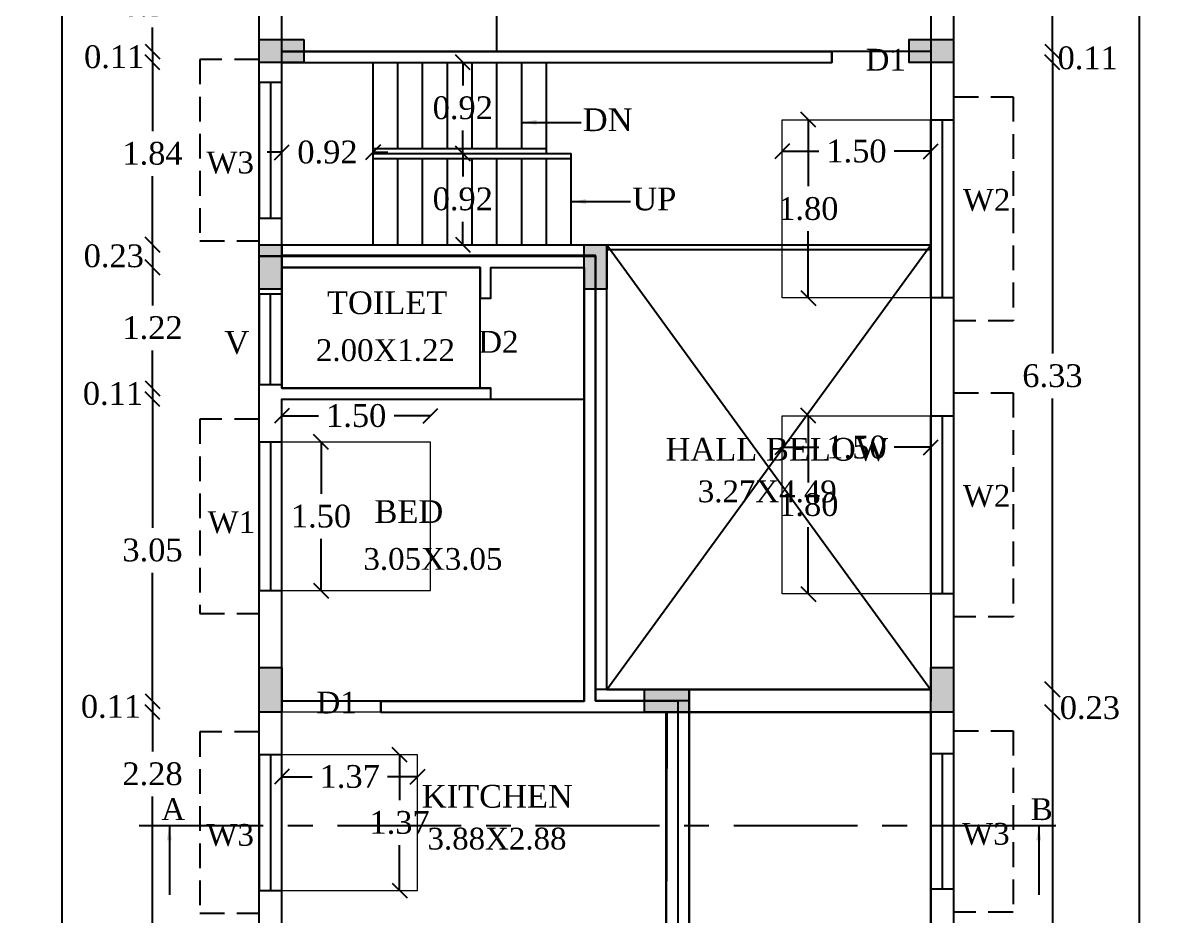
# Model space of a CAD drawing. Header units: metres. Extents: x 7608 to 7792, y -2400 to -2275.
# Drawn here: x 7691.84 to 7703.49, y -2312.57 to -2303.55 of the extents above; entities that cross this region are included whole.
import ezdxf

# ---------------------------------------------------------------- set-up
doc = ezdxf.new("R2010")
doc.units = ezdxf.units.M
doc.header["$MEASUREMENT"] = 0
doc.linetypes.add('CENTER', pattern=[2, 1.25, -0.25, 0.25, -0.25])
doc.linetypes.add('HIDDEN', pattern=[0.375, 0.25, -0.125])
for name, color, linetype in [('BLK_1_FLR_3_REGULAR_ROOM_9', 117, 'Continuous'), ('BLK_1_FLR_3_UNITFA_1', 7, 'Continuous'), ('BLK_1_FLR_4_BLT_UP_AREA', 7, 'Continuous'), ('BLK_1_FLR_4_CARPET_AREA', 10, 'Continuous'), ('BLK_1_FLR_4_REGULAR_ROOM_3', 117, 'Continuous'), ('BLK_1_FLR_4_ROOF_AREA', 7, 'Continuous'), ('BLK_1_FLR_4_UNITFA_2', 2, 'Continuous'), ('BLK_1_FLR_4_WC_BATH', 223, 'Continuous')]:
    doc.layers.add(name, color=color, linetype=linetype)
for name, color, linetype, lineweight in [('BLK_1_FLR_3_ROOM_1_LIGHT_VENTILATION_2', 232, 'Continuous', 0), ('BLK_1_FLR_4_KITCHEN', 163, 'Continuous', 0), ('BLK_1_FLR_4_ROOM_1_LIGHT_VENTILATION_1', 232, 'Continuous', 0), ('BLK_1_FLR_4_ROOM_1_LIGHT_VENTILATION_3', 232, 'Continuous', 0)]:
    doc.layers.add(name, color=color, linetype=linetype, lineweight=lineweight)
doc.styles.add('Isa-', font='times.ttf')
doc.styles.add('STYLE2', font='times.ttf')
doc.dimstyles.new('ISO-25', dxfattribs={"dimscale": 0, "dimtxt": 0.23, "dimasz": 0.15, "dimexe": 1.25, "dimexo": 0.625, "dimgap": 0.11, "dimtad": 0, "dimtih": 1, "dimtoh": 1, "dimzin": 1, "dimdsep": 46, "dimtxsty": 'STYLE2', "dimblk": 'OBLIQUE', "dimcen": 0, "dimse1": 1, "dimse2": 1, "dimclrd": 1, "dimclrt": 3, "dimadec": 0, "dimazin": 2, "dimtfac": 1, "dimtix": 1, "dimtofl": 0, "dimtmove": 0, "dimatfit": 3, "dimfxl": 0, "dimtolj": 1, "dimarcsym": 0})

# ---------------------------------------------------------------- blocks, each defined once
blk = doc.blocks.new('_Oblique')
at = {"color": 0, "linetype": 'ByBlock', "lineweight": -2}
blk.add_line((-0.5, -0.5), (0.5, 0.5), dxfattribs=at)
blk = doc.blocks.new('*D252')
at = {"color": 1, "lineweight": -2}
for p, q in [((7694.45, -2304.858), (7694.3, -2304.858)), ((7695.37, -2304.858), (7695.52, -2304.858))]:
    blk.add_line(p, q, dxfattribs=at)
at = {"layer": 'Defpoints', "color": 0}
for p in [(7694.45, -2304.878), (7695.37, -2304.858), (7695.37, -2304.878)]:
    blk.add_point(p, dxfattribs=at)
at = {"color": 1, "lineweight": -2, "xscale": 0.15, "yscale": 0.15, "zscale": 0.15}
blk.add_blockref('_Oblique', (7694.45, -2304.858), dxfattribs=at)
at = {"color": 1, "lineweight": -2, "xscale": 0.15, "yscale": 0.15, "zscale": 0.15, "rotation": 180}
blk.add_blockref('_Oblique', (7695.37, -2304.858), dxfattribs=at)
at = {"color": 3, "insert": (7694.91, -2304.858), "char_height": 0.23, "attachment_point": 5, "style": 'STYLE2'}
blk.add_mtext('\\A1;0.92', dxfattribs=at)
blk = doc.blocks.new('*D253')
at = {"color": 1, "lineweight": -2}
for p, q in [((7696.276, -2304.871), (7696.276, -2305.104)), ((7696.276, -2305.791), (7696.276, -2305.559))]:
    blk.add_line(p, q, dxfattribs=at)
at = {"layer": 'Defpoints', "color": 0}
for p in [(7696.276, -2304.871), (7696.276, -2304.871), (7696.276, -2305.791)]:
    blk.add_point(p, dxfattribs=at)
at = {"color": 1, "lineweight": -2, "xscale": 0.15, "yscale": 0.15, "zscale": 0.15}
for p, rotation in [((7696.276, -2304.871), 90), ((7696.276, -2305.791), 270)]:
    blk.add_blockref('_Oblique', p, dxfattribs=dict(at, rotation=rotation))
at = {"color": 3, "insert": (7696.276, -2305.331), "char_height": 0.23, "attachment_point": 5, "style": 'STYLE2'}
blk.add_mtext('\\A1;0.92', dxfattribs=at)
blk = doc.blocks.new('*D254')
at = {"color": 1, "lineweight": -2}
for p, q in [((7696.276, -2303.951), (7696.276, -2304.184)), ((7696.276, -2304.871), (7696.276, -2304.639))]:
    blk.add_line(p, q, dxfattribs=at)
at = {"layer": 'Defpoints', "color": 0}
for p in [(7696.276, -2303.951), (7696.276, -2303.951), (7696.276, -2304.871)]:
    blk.add_point(p, dxfattribs=at)
at = {"color": 1, "lineweight": -2, "xscale": 0.15, "yscale": 0.15, "zscale": 0.15}
for p, rotation in [((7696.276, -2303.951), 90), ((7696.276, -2304.871), 270)]:
    blk.add_blockref('_Oblique', p, dxfattribs=dict(at, rotation=rotation))
at = {"color": 3, "insert": (7696.276, -2304.411), "char_height": 0.23, "attachment_point": 5, "style": 'STYLE2'}
blk.add_mtext('\\A1;0.92', dxfattribs=at)
blk = doc.blocks.new('*D206')
at = {"color": 1, "lineweight": -2}
for p, q in [((7693.144, -2303.841), (7693.144, -2303.691)), ((7693.144, -2303.841), (7693.144, -2303.951)), ((7693.144, -2303.951), (7693.144, -2304.101))]:
    blk.add_line(p, q, dxfattribs=at)
at = {"layer": 'Defpoints', "color": 0}
for p in [(7695.575, -2303.841), (7693.144, -2303.951), (7695.575, -2303.951)]:
    blk.add_point(p, dxfattribs=at)
at = {"color": 1, "lineweight": -2, "xscale": 0.15, "yscale": 0.15, "zscale": 0.15}
for p, rotation in [((7693.144, -2303.841), 270), ((7693.144, -2303.951), 90)]:
    blk.add_blockref('_Oblique', p, dxfattribs=dict(at, rotation=rotation))
at = {"color": 3, "insert": (7692.757, -2303.896), "char_height": 0.23, "attachment_point": 5, "style": 'STYLE2'}
blk.add_mtext('\\A1;0.11', dxfattribs=at)
blk = doc.blocks.new('*D207')
at = {"color": 1, "lineweight": -2}
for p, q in [((7693.144, -2303.951), (7693.144, -2304.644)), ((7693.144, -2305.791), (7693.144, -2305.099))]:
    blk.add_line(p, q, dxfattribs=at)
at = {"layer": 'Defpoints', "color": 0}
for p in [(7695.575, -2303.951), (7693.144, -2305.791), (7695.285, -2305.791)]:
    blk.add_point(p, dxfattribs=at)
at = {"color": 1, "lineweight": -2, "xscale": 0.15, "yscale": 0.15, "zscale": 0.15}
for p, rotation in [((7693.144, -2303.951), 90), ((7693.144, -2305.791), 270)]:
    blk.add_blockref('_Oblique', p, dxfattribs=dict(at, rotation=rotation))
at = {"color": 3, "insert": (7693.144, -2304.871), "char_height": 0.23, "attachment_point": 5, "style": 'STYLE2'}
blk.add_mtext('\\A1;1.84', dxfattribs=at)
blk = doc.blocks.new('*D208')
at = {"color": 1, "lineweight": -2}
blk.add_line((7693.144, -2305.791), (7693.144, -2306.021), dxfattribs=at)
at = {"layer": 'Defpoints', "color": 0}
for p in [(7695.285, -2305.791), (7693.144, -2306.021), (7695.257, -2306.021)]:
    blk.add_point(p, dxfattribs=at)
at = {"color": 1, "lineweight": -2, "xscale": 0.15, "yscale": 0.15, "zscale": 0.15}
for p, rotation in [((7693.144, -2305.791), 90), ((7693.144, -2306.021), 270)]:
    blk.add_blockref('_Oblique', p, dxfattribs=dict(at, rotation=rotation))
at = {"color": 3, "insert": (7692.753, -2305.906), "char_height": 0.23, "attachment_point": 5, "style": 'STYLE2'}
blk.add_mtext('\\A1;0.23', dxfattribs=at)
blk = doc.blocks.new('*D209')
at = {"color": 1, "lineweight": -2}
for p, q in [((7693.144, -2306.021), (7693.144, -2306.404)), ((7693.144, -2307.241), (7693.144, -2306.859))]:
    blk.add_line(p, q, dxfattribs=at)
at = {"layer": 'Defpoints', "color": 0}
for p in [(7695.257, -2306.021), (7693.144, -2307.241), (7695.3, -2307.241)]:
    blk.add_point(p, dxfattribs=at)
at = {"color": 1, "lineweight": -2, "xscale": 0.15, "yscale": 0.15, "zscale": 0.15}
for p, rotation in [((7693.144, -2306.021), 90), ((7693.144, -2307.241), 270)]:
    blk.add_blockref('_Oblique', p, dxfattribs=dict(at, rotation=rotation))
at = {"color": 3, "insert": (7693.144, -2306.631), "char_height": 0.23, "attachment_point": 5, "style": 'STYLE2'}
blk.add_mtext('\\A1;1.22', dxfattribs=at)
blk = doc.blocks.new('*D210')
at = {"color": 1, "lineweight": -2}
for p, q in [((7693.144, -2307.241), (7693.144, -2307.091)), ((7693.144, -2307.241), (7693.144, -2307.351)), ((7693.144, -2307.351), (7693.144, -2307.501))]:
    blk.add_line(p, q, dxfattribs=at)
at = {"layer": 'Defpoints', "color": 0}
for p in [(7695.3, -2307.241), (7693.144, -2307.351), (7695.281, -2307.351)]:
    blk.add_point(p, dxfattribs=at)
at = {"color": 1, "lineweight": -2, "xscale": 0.15, "yscale": 0.15, "zscale": 0.15}
for p, rotation in [((7693.144, -2307.241), 270), ((7693.144, -2307.351), 90)]:
    blk.add_blockref('_Oblique', p, dxfattribs=dict(at, rotation=rotation))
at = {"color": 3, "insert": (7692.745, -2307.296), "char_height": 0.23, "attachment_point": 5, "style": 'STYLE2'}
blk.add_mtext('\\A1;0.11', dxfattribs=at)
blk = doc.blocks.new('*D211')
at = {"color": 1, "lineweight": -2}
for p, q in [((7693.144, -2307.351), (7693.144, -2308.649)), ((7693.144, -2310.401), (7693.144, -2309.104))]:
    blk.add_line(p, q, dxfattribs=at)
at = {"layer": 'Defpoints', "color": 0}
for p in [(7695.281, -2307.351), (7693.144, -2310.401), (7695.871, -2310.401)]:
    blk.add_point(p, dxfattribs=at)
at = {"color": 1, "lineweight": -2, "xscale": 0.15, "yscale": 0.15, "zscale": 0.15}
for p, rotation in [((7693.144, -2307.351), 90), ((7693.144, -2310.401), 270)]:
    blk.add_blockref('_Oblique', p, dxfattribs=dict(at, rotation=rotation))
at = {"color": 3, "insert": (7693.144, -2308.876), "char_height": 0.23, "attachment_point": 5, "style": 'STYLE2'}
blk.add_mtext('\\A1;3.05', dxfattribs=at)
blk = doc.blocks.new('*D212')
at = {"color": 1, "lineweight": -2}
for p, q in [((7693.144, -2310.401), (7693.144, -2310.251)), ((7693.144, -2310.401), (7693.144, -2310.511)), ((7693.144, -2310.511), (7693.144, -2310.661))]:
    blk.add_line(p, q, dxfattribs=at)
at = {"layer": 'Defpoints', "color": 0}
for p in [(7693.144, -2310.511), (7695.871, -2310.401), (7695.877, -2310.511)]:
    blk.add_point(p, dxfattribs=at)
at = {"color": 1, "lineweight": -2, "xscale": 0.15, "yscale": 0.15, "zscale": 0.15}
for p, rotation in [((7693.144, -2310.401), 270), ((7693.144, -2310.511), 90)]:
    blk.add_blockref('_Oblique', p, dxfattribs=dict(at, rotation=rotation))
at = {"color": 3, "insert": (7692.725, -2310.456), "char_height": 0.23, "attachment_point": 5, "style": 'STYLE2'}
blk.add_mtext('\\A1;0.11', dxfattribs=at)
blk = doc.blocks.new('*D213')
at = {"color": 1, "lineweight": -2}
for p, q in [((7693.144, -2310.511), (7693.144, -2310.909)), ((7693.144, -2312.791), (7693.144, -2311.364))]:
    blk.add_line(p, q, dxfattribs=at)
at = {"layer": 'Defpoints', "color": 0}
for p in [(7695.877, -2310.511), (7693.144, -2312.791), (7696.188, -2312.791)]:
    blk.add_point(p, dxfattribs=at)
at = {"color": 1, "lineweight": -2, "xscale": 0.15, "yscale": 0.15, "zscale": 0.15}
for p, rotation in [((7693.144, -2310.511), 90), ((7693.144, -2312.791), 270)]:
    blk.add_blockref('_Oblique', p, dxfattribs=dict(at, rotation=rotation))
at = {"color": 3, "insert": (7693.144, -2311.136), "char_height": 0.23, "attachment_point": 5, "style": 'STYLE2'}
blk.add_mtext('\\A1;2.28', dxfattribs=at)
blk = doc.blocks.new('*D227')
at = {"color": 1, "lineweight": -2}
for p, q in [((7692.23, -2300.561), (7692.23, -2315.804)), ((7692.23, -2331.501), (7692.23, -2316.259))]:
    blk.add_line(p, q, dxfattribs=at)
at = {"layer": 'Defpoints', "color": 0}
for p in [(7692.23, -2300.561), (7696.968, -2300.561), (7696.968, -2331.501)]:
    blk.add_point(p, dxfattribs=at)
at = {"color": 1, "lineweight": -2, "xscale": 0.15, "yscale": 0.15, "zscale": 0.15}
for p, rotation in [((7692.23, -2300.561), 90), ((7692.23, -2331.501), 270)]:
    blk.add_blockref('_Oblique', p, dxfattribs=dict(at, rotation=rotation))
at = {"color": 3, "insert": (7692.23, -2316.031), "char_height": 0.23, "attachment_point": 5, "style": 'STYLE2'}
blk.add_mtext('\\A1;30.94', dxfattribs=at)
blk = doc.blocks.new('*D235')
at = {"color": 1, "lineweight": -2}
for p, q in [((7702.228, -2300.791), (7702.228, -2302.089)), ((7702.228, -2303.841), (7702.228, -2302.544))]:
    blk.add_line(p, q, dxfattribs=at)
at = {"layer": 'Defpoints', "color": 0}
for p in [(7700.455, -2300.791), (7700.412, -2303.841), (7702.228, -2303.841)]:
    blk.add_point(p, dxfattribs=at)
at = {"color": 1, "lineweight": -2, "xscale": 0.15, "yscale": 0.15, "zscale": 0.15}
for p, rotation in [((7702.228, -2300.791), 90), ((7702.228, -2303.841), 270)]:
    blk.add_blockref('_Oblique', p, dxfattribs=dict(at, rotation=rotation))
at = {"color": 3, "insert": (7702.228, -2302.316), "char_height": 0.23, "attachment_point": 5, "style": 'STYLE2'}
blk.add_mtext('\\A1;3.05', dxfattribs=at)
blk = doc.blocks.new('*D236')
at = {"color": 1, "lineweight": -2}
for p, q in [((7702.228, -2303.841), (7702.228, -2303.691)), ((7702.228, -2303.841), (7702.228, -2303.951)), ((7702.228, -2303.951), (7702.228, -2304.101))]:
    blk.add_line(p, q, dxfattribs=at)
at = {"layer": 'Defpoints', "color": 0}
for p in [(7700.412, -2303.841), (7700.412, -2303.951), (7702.228, -2303.951)]:
    blk.add_point(p, dxfattribs=at)
at = {"color": 1, "lineweight": -2, "xscale": 0.15, "yscale": 0.15, "zscale": 0.15}
for p, rotation in [((7702.228, -2303.841), 270), ((7702.228, -2303.951), 90)]:
    blk.add_blockref('_Oblique', p, dxfattribs=dict(at, rotation=rotation))
at = {"color": 3, "insert": (7702.584, -2303.907), "char_height": 0.23, "attachment_point": 5, "style": 'STYLE2'}
blk.add_mtext('\\A1;0.11', dxfattribs=at)
blk = doc.blocks.new('*D237')
at = {"color": 1, "lineweight": -2}
for p, q in [((7702.228, -2303.951), (7702.228, -2306.889)), ((7702.228, -2310.281), (7702.228, -2307.344))]:
    blk.add_line(p, q, dxfattribs=at)
at = {"layer": 'Defpoints', "color": 0}
for p in [(7700.412, -2303.951), (7700.208, -2310.281), (7702.228, -2310.281)]:
    blk.add_point(p, dxfattribs=at)
at = {"color": 1, "lineweight": -2, "xscale": 0.15, "yscale": 0.15, "zscale": 0.15}
for p, rotation in [((7702.228, -2303.951), 90), ((7702.228, -2310.281), 270)]:
    blk.add_blockref('_Oblique', p, dxfattribs=dict(at, rotation=rotation))
at = {"color": 3, "insert": (7702.228, -2307.116), "char_height": 0.23, "attachment_point": 5, "style": 'STYLE2'}
blk.add_mtext('\\A1;6.33', dxfattribs=at)
blk = doc.blocks.new('*D238')
at = {"color": 1, "lineweight": -2}
blk.add_line((7702.228, -2310.281), (7702.228, -2310.511), dxfattribs=at)
at = {"layer": 'Defpoints', "color": 0}
for p in [(7700.208, -2310.281), (7700.191, -2310.511), (7702.228, -2310.511)]:
    blk.add_point(p, dxfattribs=at)
at = {"color": 1, "lineweight": -2, "xscale": 0.15, "yscale": 0.15, "zscale": 0.15}
for p, rotation in [((7702.228, -2310.281), 90), ((7702.228, -2310.511), 270)]:
    blk.add_blockref('_Oblique', p, dxfattribs=dict(at, rotation=rotation))
at = {"color": 3, "insert": (7702.606, -2310.468), "char_height": 0.23, "attachment_point": 5, "style": 'STYLE2'}
blk.add_mtext('\\A1;0.23', dxfattribs=at)
blk = doc.blocks.new('*D239')
at = {"color": 1, "lineweight": -2}
for p, q in [((7702.228, -2310.511), (7702.228, -2316.969)), ((7702.228, -2323.881), (7702.228, -2317.424))]:
    blk.add_line(p, q, dxfattribs=at)
at = {"layer": 'Defpoints', "color": 0}
for p in [(7700.187, -2310.511), (7700.746, -2323.881), (7702.228, -2323.881)]:
    blk.add_point(p, dxfattribs=at)
at = {"color": 1, "lineweight": -2, "xscale": 0.15, "yscale": 0.15, "zscale": 0.15}
for p, rotation in [((7702.228, -2310.511), 90), ((7702.228, -2323.881), 270)]:
    blk.add_blockref('_Oblique', p, dxfattribs=dict(at, rotation=rotation))
at = {"color": 3, "insert": (7702.228, -2317.196), "char_height": 0.23, "attachment_point": 5, "style": 'STYLE2'}
blk.add_mtext('\\A1;13.37', dxfattribs=at)
blk = doc.blocks.new('*D246')
at = {"color": 1, "lineweight": -2}
for p, q in [((7703.103, -2300.561), (7703.103, -2315.804)), ((7703.103, -2331.501), (7703.103, -2316.259))]:
    blk.add_line(p, q, dxfattribs=at)
at = {"layer": 'Defpoints', "color": 0}
for p in [(7700.505, -2300.561), (7703.103, -2300.561), (7700.505, -2331.501)]:
    blk.add_point(p, dxfattribs=at)
at = {"color": 1, "lineweight": -2, "xscale": 0.15, "yscale": 0.15, "zscale": 0.15}
for p, rotation in [((7703.103, -2300.561), 90), ((7703.103, -2331.501), 270)]:
    blk.add_blockref('_Oblique', p, dxfattribs=dict(at, rotation=rotation))
at = {"color": 3, "insert": (7703.103, -2316.031), "char_height": 0.23, "attachment_point": 5, "style": 'STYLE2'}
blk.add_mtext('\\A1;30.94', dxfattribs=at)
blk = doc.blocks.new('*D257')
at = {"color": 1, "lineweight": -2}
for p, q in [((7693.144, -2302.901), (7693.144, -2303.144)), ((7693.144, -2303.841), (7693.144, -2303.599))]:
    blk.add_line(p, q, dxfattribs=at)
at = {"layer": 'Defpoints', "color": 0}
for p in [(7695.025, -2302.901), (7693.144, -2303.841), (7694.894, -2303.841)]:
    blk.add_point(p, dxfattribs=at)
at = {"color": 1, "lineweight": -2, "xscale": 0.15, "yscale": 0.15, "zscale": 0.15}
for p, rotation in [((7693.144, -2302.901), 90), ((7693.144, -2303.841), 270)]:
    blk.add_blockref('_Oblique', p, dxfattribs=dict(at, rotation=rotation))
at = {"color": 3, "insert": (7693.144, -2303.371), "char_height": 0.23, "attachment_point": 5, "style": 'STYLE2'}
blk.add_mtext('\\A1;0.94', dxfattribs=at)
blk = doc.blocks.new('*D458')
at = {"layer": 'BLK_1_FLR_4_ROOM_1_LIGHT_VENTILATION_1', "color": 232, "lineweight": -2}
for p, q in [((7694.45, -2307.519), (7694.819, -2307.519)), ((7695.95, -2307.519), (7695.582, -2307.519))]:
    blk.add_line(p, q, dxfattribs=at)
at = {"layer": 'Defpoints', "color": 0}
for p in [(7694.45, -2307.519), (7694.45, -2307.784), (7695.95, -2307.784)]:
    blk.add_point(p, dxfattribs=at)
at = {"layer": 'BLK_1_FLR_4_ROOM_1_LIGHT_VENTILATION_1', "color": 232, "lineweight": -2, "xscale": 0.15, "yscale": 0.15, "zscale": 0.15, "rotation": 180}
blk.add_blockref('_Oblique', (7694.45, -2307.519), dxfattribs=at)
at = {"layer": 'BLK_1_FLR_4_ROOM_1_LIGHT_VENTILATION_1', "color": 232, "lineweight": -2, "xscale": 0.15, "yscale": 0.15, "zscale": 0.15}
blk.add_blockref('_Oblique', (7695.95, -2307.519), dxfattribs=at)
at = {"layer": 'BLK_1_FLR_4_ROOM_1_LIGHT_VENTILATION_1', "color": 232, "insert": (7695.2, -2307.519), "char_height": 0.23, "attachment_point": 5, "style": 'STYLE2'}
blk.add_mtext('\\A1;1.50', dxfattribs=at)
blk = doc.blocks.new('*D459')
at = {"layer": 'BLK_1_FLR_4_ROOM_1_LIGHT_VENTILATION_1', "color": 232, "lineweight": -2}
for p, q in [((7694.845, -2307.784), (7694.845, -2308.306)), ((7694.845, -2309.284), (7694.845, -2308.761))]:
    blk.add_line(p, q, dxfattribs=at)
at = {"layer": 'Defpoints', "color": 0}
for p in [(7695.95, -2307.784), (7694.845, -2309.284), (7695.95, -2309.284)]:
    blk.add_point(p, dxfattribs=at)
at = {"layer": 'BLK_1_FLR_4_ROOM_1_LIGHT_VENTILATION_1', "color": 232, "lineweight": -2, "xscale": 0.15, "yscale": 0.15, "zscale": 0.15}
for p, rotation in [((7694.845, -2307.784), 90), ((7694.845, -2309.284), 270)]:
    blk.add_blockref('_Oblique', p, dxfattribs=dict(at, rotation=rotation))
at = {"layer": 'BLK_1_FLR_4_ROOM_1_LIGHT_VENTILATION_1', "color": 232, "insert": (7694.845, -2308.534), "char_height": 0.23, "attachment_point": 5, "style": 'STYLE2'}
blk.add_mtext('\\A1;1.50', dxfattribs=at)
blk = doc.blocks.new('*D464')
at = {"layer": 'BLK_1_FLR_3_ROOM_1_LIGHT_VENTILATION_2', "color": 232, "lineweight": -2}
for p, q in [((7699.5, -2304.848), (7699.869, -2304.848)), ((7701, -2304.848), (7700.632, -2304.848))]:
    blk.add_line(p, q, dxfattribs=at)
at = {"layer": 'Defpoints', "color": 0}
for p in [(7699.5, -2304.529), (7701, -2304.529), (7699.5, -2304.848)]:
    blk.add_point(p, dxfattribs=at)
at = {"layer": 'BLK_1_FLR_3_ROOM_1_LIGHT_VENTILATION_2', "color": 232, "lineweight": -2, "xscale": 0.15, "yscale": 0.15, "zscale": 0.15, "rotation": 180}
blk.add_blockref('_Oblique', (7699.5, -2304.848), dxfattribs=at)
at = {"layer": 'BLK_1_FLR_3_ROOM_1_LIGHT_VENTILATION_2', "color": 232, "lineweight": -2, "xscale": 0.15, "yscale": 0.15, "zscale": 0.15}
blk.add_blockref('_Oblique', (7701, -2304.848), dxfattribs=at)
at = {"layer": 'BLK_1_FLR_3_ROOM_1_LIGHT_VENTILATION_2', "color": 232, "insert": (7700.25, -2304.848), "char_height": 0.23, "attachment_point": 5, "style": 'STYLE2'}
blk.add_mtext('\\A1;1.50', dxfattribs=at)
blk = doc.blocks.new('*D465')
at = {"layer": 'BLK_1_FLR_3_ROOM_1_LIGHT_VENTILATION_2', "color": 232, "lineweight": -2}
for p, q in [((7699.764, -2304.529), (7699.764, -2305.202)), ((7699.764, -2306.329), (7699.764, -2305.656))]:
    blk.add_line(p, q, dxfattribs=at)
at = {"layer": 'Defpoints', "color": 0}
for p in [(7699.5, -2304.529), (7699.764, -2304.529), (7699.5, -2306.329)]:
    blk.add_point(p, dxfattribs=at)
at = {"layer": 'BLK_1_FLR_3_ROOM_1_LIGHT_VENTILATION_2', "color": 232, "lineweight": -2, "xscale": 0.15, "yscale": 0.15, "zscale": 0.15}
for p, rotation in [((7699.764, -2304.529), 90), ((7699.764, -2306.329), 270)]:
    blk.add_blockref('_Oblique', p, dxfattribs=dict(at, rotation=rotation))
at = {"layer": 'BLK_1_FLR_3_ROOM_1_LIGHT_VENTILATION_2', "color": 232, "insert": (7699.764, -2305.429), "char_height": 0.23, "attachment_point": 5, "style": 'STYLE2'}
blk.add_mtext('\\A1;1.80', dxfattribs=at)
blk = doc.blocks.new('*D466')
at = {"layer": 'BLK_1_FLR_3_ROOM_1_LIGHT_VENTILATION_2', "color": 232, "lineweight": -2}
for p, q in [((7699.5, -2307.837), (7699.869, -2307.837)), ((7701, -2307.837), (7700.632, -2307.837))]:
    blk.add_line(p, q, dxfattribs=at)
at = {"layer": 'Defpoints', "color": 0}
for p in [(7699.5, -2307.518), (7701, -2307.518), (7699.5, -2307.837)]:
    blk.add_point(p, dxfattribs=at)
at = {"layer": 'BLK_1_FLR_3_ROOM_1_LIGHT_VENTILATION_2', "color": 232, "lineweight": -2, "xscale": 0.15, "yscale": 0.15, "zscale": 0.15, "rotation": 180}
blk.add_blockref('_Oblique', (7699.5, -2307.837), dxfattribs=at)
at = {"layer": 'BLK_1_FLR_3_ROOM_1_LIGHT_VENTILATION_2', "color": 232, "lineweight": -2, "xscale": 0.15, "yscale": 0.15, "zscale": 0.15}
blk.add_blockref('_Oblique', (7701, -2307.837), dxfattribs=at)
at = {"layer": 'BLK_1_FLR_3_ROOM_1_LIGHT_VENTILATION_2', "color": 232, "insert": (7700.25, -2307.837), "char_height": 0.23, "attachment_point": 5, "style": 'STYLE2'}
blk.add_mtext('\\A1;1.50', dxfattribs=at)
blk = doc.blocks.new('*D467')
at = {"layer": 'BLK_1_FLR_3_ROOM_1_LIGHT_VENTILATION_2', "color": 232, "lineweight": -2}
for p, q in [((7699.764, -2307.518), (7699.764, -2308.191)), ((7699.764, -2309.318), (7699.764, -2308.645))]:
    blk.add_line(p, q, dxfattribs=at)
at = {"layer": 'Defpoints', "color": 0}
for p in [(7699.5, -2307.518), (7699.764, -2307.518), (7699.5, -2309.318)]:
    blk.add_point(p, dxfattribs=at)
at = {"layer": 'BLK_1_FLR_3_ROOM_1_LIGHT_VENTILATION_2', "color": 232, "lineweight": -2, "xscale": 0.15, "yscale": 0.15, "zscale": 0.15}
for p, rotation in [((7699.764, -2307.518), 90), ((7699.764, -2309.318), 270)]:
    blk.add_blockref('_Oblique', p, dxfattribs=dict(at, rotation=rotation))
at = {"layer": 'BLK_1_FLR_3_ROOM_1_LIGHT_VENTILATION_2', "color": 232, "insert": (7699.764, -2308.418), "char_height": 0.23, "attachment_point": 5, "style": 'STYLE2'}
blk.add_mtext('\\A1;1.80', dxfattribs=at)
blk = doc.blocks.new('*D472')
at = {"layer": 'BLK_1_FLR_4_ROOM_1_LIGHT_VENTILATION_3', "color": 232, "lineweight": -2}
for p, q in [((7694.45, -2311.163), (7694.756, -2311.163)), ((7695.82, -2311.163), (7695.515, -2311.163))]:
    blk.add_line(p, q, dxfattribs=at)
at = {"layer": 'Defpoints', "color": 0}
for p in [(7694.45, -2310.942), (7695.82, -2310.942), (7694.45, -2311.163)]:
    blk.add_point(p, dxfattribs=at)
at = {"layer": 'BLK_1_FLR_4_ROOM_1_LIGHT_VENTILATION_3', "color": 232, "lineweight": -2, "xscale": 0.15, "yscale": 0.15, "zscale": 0.15, "rotation": 180}
blk.add_blockref('_Oblique', (7694.45, -2311.163), dxfattribs=at)
at = {"layer": 'BLK_1_FLR_4_ROOM_1_LIGHT_VENTILATION_3', "color": 232, "lineweight": -2, "xscale": 0.15, "yscale": 0.15, "zscale": 0.15}
blk.add_blockref('_Oblique', (7695.82, -2311.163), dxfattribs=at)
at = {"layer": 'BLK_1_FLR_4_ROOM_1_LIGHT_VENTILATION_3', "color": 232, "insert": (7695.135, -2311.163), "char_height": 0.23, "attachment_point": 5, "style": 'STYLE2'}
blk.add_mtext('\\A1;1.37', dxfattribs=at)
blk = doc.blocks.new('*D473')
at = {"layer": 'BLK_1_FLR_4_ROOM_1_LIGHT_VENTILATION_3', "color": 232, "lineweight": -2}
for p, q in [((7695.638, -2310.942), (7695.638, -2311.399)), ((7695.638, -2312.312), (7695.638, -2311.854))]:
    blk.add_line(p, q, dxfattribs=at)
at = {"layer": 'Defpoints', "color": 0}
for p in [(7695.82, -2310.942), (7695.638, -2312.312), (7695.82, -2312.312)]:
    blk.add_point(p, dxfattribs=at)
at = {"layer": 'BLK_1_FLR_4_ROOM_1_LIGHT_VENTILATION_3', "color": 232, "lineweight": -2, "xscale": 0.15, "yscale": 0.15, "zscale": 0.15}
for p, rotation in [((7695.638, -2310.942), 90), ((7695.638, -2312.312), 270)]:
    blk.add_blockref('_Oblique', p, dxfattribs=dict(at, rotation=rotation))
at = {"layer": 'BLK_1_FLR_4_ROOM_1_LIGHT_VENTILATION_3', "color": 232, "insert": (7695.638, -2311.627), "char_height": 0.23, "attachment_point": 5, "style": 'STYLE2'}
blk.add_mtext('\\A1;1.37', dxfattribs=at)

msp = doc.modelspace()

# ---------------------------------------------------------------- hatches: boundary and pattern name
h = msp.add_hatch(color=5)
h.dxf.hatch_style = 1
h.paths.add_polyline_path([(7694.22044, -2303.72125), (7694.22044, -2303.95125), (7694.67044, -2303.95125), (7694.67044, -2303.72125)])
h = msp.add_hatch(color=5)
h.dxf.hatch_style = 1
h.paths.add_polyline_path([(7700.78044, -2303.72125), (7700.78044, -2303.95125), (7701.23044, -2303.95125), (7701.23044, -2303.72125)])
h = msp.add_hatch(color=5)
h.dxf.hatch_style = 1
h.paths.add_polyline_path([(7694.22044, -2306.24125), (7694.45044, -2306.24125), (7694.45044, -2305.79125), (7694.22044, -2305.79125)])
h = msp.add_hatch(color=5)
h.dxf.hatch_style = 1
h.paths.add_polyline_path([(7697.50044, -2306.24125), (7697.73044, -2306.24125), (7697.73044, -2305.79125), (7697.50044, -2305.79125)])
h = msp.add_hatch(color=5)
h.dxf.hatch_style = 1
h.paths.add_polyline_path([(7694.22044, -2310.51125), (7694.45044, -2310.51125), (7694.45044, -2310.06125), (7694.22044, -2310.06125)])
h = msp.add_hatch(color=5)
h.dxf.hatch_style = 1
h.paths.add_polyline_path([(7701.00044, -2310.51125), (7701.23044, -2310.51125), (7701.23044, -2310.06125), (7701.00044, -2310.06125)])
h = msp.add_hatch(color=5)
h.dxf.hatch_style = 1
h.paths.add_polyline_path([(7698.11044, -2310.28125), (7698.11044, -2310.51125), (7698.56044, -2310.51125), (7698.56044, -2310.28125)])

# ---------------------------------------------------------------- linework, layer by layer
for p, q in [((7701.00044, -2300.79125), (7701.00044, -2310.40125)), ((7694.45044, -2303.84125), (7694.45044, -2302.90125)), ((7694.45044, -2303.84125), (7696.51044, -2303.84125)), ((7696.51044, -2303.84125), (7696.62044, -2303.84125)), ((7696.51044, -2303.84125), (7696.51044, -2303.84125)), ((7696.56544, -2303.84125), (7697.89044, -2303.84125)), ((7697.89044, -2303.84125), (7698.00044, -2303.84125)), ((7698.00044, -2303.84125), (7700.00044, -2303.84125)), ((7700.00044, -2303.84125), (7700.00044, -2303.95125)), ((7694.45044, -2303.95125), (7696.62044, -2303.95125)), ((7694.45044, -2307.24125), (7694.45044, -2303.95125)), ((7695.37044, -2305.79125), (7695.37044, -2303.95125)), ((7695.62044, -2304.82125), (7695.62044, -2303.95125)), ((7695.87044, -2304.82125), (7695.87044, -2303.95125)), ((7696.12044, -2304.82125), (7696.12044, -2303.95125)), ((7696.23044, -2303.95125), (7696.62044, -2303.95125)), ((7696.37044, -2304.82125), (7696.37044, -2303.95125)), ((7696.62044, -2304.82125), (7696.62044, -2303.95125)), ((7696.62044, -2303.95125), (7697.89044, -2303.95125)), ((7696.87044, -2304.82125), (7696.87044, -2303.95125)), ((7697.12044, -2304.87125), (7697.12044, -2303.95125)), ((7697.89044, -2303.95125), (7700.00044, -2303.95125)), ((7695.37044, -2304.82125), (7697.12044, -2304.82125)), ((7695.37044, -2304.87125), (7697.37044, -2304.87125)), ((7697.37044, -2305.79125), (7697.37044, -2304.87125)), ((7695.37044, -2304.92125), (7697.37044, -2304.92125)), ((7695.62044, -2305.79125), (7695.62044, -2304.92125)), ((7695.87044, -2305.79125), (7695.87044, -2304.92125)), ((7696.12044, -2305.79125), (7696.12044, -2304.92125)), ((7696.37044, -2305.79125), (7696.37044, -2304.92125)), ((7696.62044, -2305.79125), (7696.62044, -2304.92125)), ((7696.87044, -2305.79125), (7696.87044, -2304.92125)), ((7697.12044, -2305.79125), (7697.12044, -2304.92125)), ((7694.45044, -2305.79125), (7696.12044, -2305.79125)), ((7694.45044, -2305.79125), (7697.73044, -2305.79125)), ((7697.73044, -2310.28125), (7697.73044, -2305.79125)), ((7697.73044, -2305.79125), (7701.00044, -2305.79125)), ((7697.73044, -2305.79125), (7701.00067, -2310.28625)), ((7697.73044, -2310.28125), (7701.00044, -2305.79125)), ((7697.73044, -2305.84125), (7701.00044, -2305.84125)), ((7694.45044, -2306.02125), (7696.45044, -2306.02125)), ((7696.45044, -2306.33125), (7696.45044, -2306.02125)), ((7696.56044, -2306.02125), (7697.50044, -2306.02125)), ((7696.56044, -2306.33125), (7696.56044, -2306.02125)), ((7697.50044, -2310.40125), (7697.50044, -2306.02125)), ((7696.45044, -2306.33125), (7696.56044, -2306.33125)), ((7694.45044, -2307.24125), (7696.56044, -2307.24125)), ((7696.56044, -2307.35125), (7696.56044, -2307.24125)), ((7694.45044, -2307.35125), (7696.56044, -2307.35125)), ((7694.45044, -2317.13125), (7694.45044, -2307.35125)), ((7697.50044, -2310.40125), (7697.50044, -2310.28125)), ((7697.73044, -2310.28125), (7698.56044, -2310.28125)), ((7698.56044, -2315.45125), (7698.56044, -2310.28125)), ((7698.56533, -2310.28126), (7701.00533, -2310.28126)), ((7695.45044, -2310.40125), (7697.50044, -2310.40125)), ((7695.45044, -2310.51125), (7695.45044, -2310.40125)), ((7695.45044, -2310.51125), (7698.56044, -2310.51125)), ((7698.33044, -2315.45125), (7698.33044, -2310.51125)), ((7698.56533, -2310.51126), (7701.00533, -2310.51126)), ((7701.00044, -2310.51125), (7701.00044, -2312.67125))]:
    msp.add_line(p, q)
at = {"color": 2}
for p, q in [((7697.89044, -2303.84125), (7698.00044, -2303.84125)), ((7694.33544, -2304.15223), (7694.33544, -2305.52223)), ((7701.11544, -2304.52908), (7701.11544, -2306.32908)), ((7694.33544, -2307.20185), (7694.33544, -2306.29185)), ((7701.11544, -2307.51789), (7701.11544, -2309.31789)), ((7694.33544, -2307.78381), (7694.33544, -2309.28381)), ((7694.33544, -2310.94151), (7694.33544, -2312.31151)), ((7701.11544, -2310.93026), (7701.11544, -2312.30026))]:
    msp.add_line(p, q, dxfattribs=at)
at = {"color": 2, "linetype": 'CENTER'}
msp.add_line((7693.01089, -2311.65447), (7702.3728, -2311.65447), dxfattribs=at)
msp.add_lwpolyline([(7694.22044, -2300.56125), (7701.23044, -2300.56125), (7701.23044, -2331.50125), (7694.22044, -2331.50125)], close=True)
at = {"color": 5}
for points in [[(7694.67044, -2303.72125), (7694.67044, -2303.95125), (7694.22044, -2303.95125), (7694.22044, -2303.72125)], [(7701.23044, -2303.72125), (7701.23044, -2303.95125), (7700.78044, -2303.95125), (7700.78044, -2303.72125)], [(7694.22044, -2305.79125), (7694.45044, -2305.79125), (7694.45044, -2306.24125), (7694.22044, -2306.24125)], [(7697.50044, -2305.79125), (7697.73044, -2305.79125), (7697.73044, -2306.24125), (7697.50044, -2306.24125)], [(7694.22044, -2310.06125), (7694.45044, -2310.06125), (7694.45044, -2310.51125), (7694.22044, -2310.51125)], [(7701.00044, -2310.06125), (7701.23044, -2310.06125), (7701.23044, -2310.51125), (7701.00044, -2310.51125)], [(7698.56044, -2310.28125), (7698.56044, -2310.51125), (7698.11044, -2310.51125), (7698.11044, -2310.28125)]]:
    msp.add_lwpolyline(points, close=True, dxfattribs=at)
at = {"color": 2, "linetype": 'HIDDEN'}
for points in [[(7694.22044, -2303.92223), (7693.62044, -2303.92223), (7693.62044, -2305.75223), (7694.22044, -2305.75223)], [(7701.23044, -2304.29908), (7701.83044, -2304.29908), (7701.83044, -2306.55908), (7701.23044, -2306.55908)], [(7701.23044, -2307.28789), (7701.83044, -2307.28789), (7701.83044, -2309.54789), (7701.23044, -2309.54789)], [(7694.22044, -2307.55381), (7693.62044, -2307.55381), (7693.62044, -2309.51381), (7694.22044, -2309.51381)], [(7694.22044, -2310.71151), (7693.62044, -2310.71151), (7693.62044, -2312.54151), (7694.22044, -2312.54151)], [(7701.23044, -2310.70026), (7701.83044, -2310.70026), (7701.83044, -2312.53026), (7701.23044, -2312.53026)]]:
    msp.add_lwpolyline(points, dxfattribs=at)
at = {"color": 2}
for points in [[(7694.22044, -2305.52223), (7694.45044, -2305.52223), (7694.45044, -2304.15223), (7694.22044, -2304.15223)], [(7701.23044, -2306.32908), (7701.00044, -2306.32908), (7701.00044, -2304.52908), (7701.23044, -2304.52908)], [(7694.45044, -2306.29185), (7694.22044, -2306.29185), (7694.22044, -2307.20185), (7694.45044, -2307.20185)], [(7701.23044, -2309.31789), (7701.00044, -2309.31789), (7701.00044, -2307.51789), (7701.23044, -2307.51789)], [(7694.22044, -2309.28381), (7694.45044, -2309.28381), (7694.45044, -2307.78381), (7694.22044, -2307.78381)], [(7694.22044, -2312.31151), (7694.45044, -2312.31151), (7694.45044, -2310.94151), (7694.22044, -2310.94151)], [(7701.23044, -2312.30026), (7701.00044, -2312.30026), (7701.00044, -2310.93026), (7701.23044, -2310.93026)]]:
    msp.add_lwpolyline(points, close=True, dxfattribs=at)
at = {"layer": 'BLK_1_FLR_3_REGULAR_ROOM_9', "color": 1}
msp.add_lwpolyline([(7696.62044, -2300.79125), (7701.00044, -2300.79125), (7701.00044, -2303.84125), (7696.62044, -2303.84125)], close=True, dxfattribs=at)
at = {"layer": 'BLK_1_FLR_3_ROOM_1_LIGHT_VENTILATION_2', "color": 232}
for points in [[(7701.00044, -2304.52908), (7701.00044, -2306.32908), (7699.50044, -2306.32908), (7699.50044, -2304.52908)], [(7701.00044, -2307.51789), (7701.00044, -2309.31789), (7699.50044, -2309.31789), (7699.50044, -2307.51789)]]:
    msp.add_lwpolyline(points, close=True, dxfattribs=at)
at = {"layer": 'BLK_1_FLR_3_UNITFA_1', "color": 234}
msp.add_lwpolyline([(7694.22044, -2300.56125), (7701.23044, -2300.56125), (7701.23044, -2310.51126), (7698.56044, -2310.51126), (7698.56044, -2310.39625), (7698.56044, -2310.51126), (7698.56044, -2310.39625), (7697.73044, -2310.39625), (7697.61544, -2310.39625), (7697.61544, -2306.02125), (7697.61544, -2305.90625), (7694.22044, -2305.90625)], close=True, dxfattribs=at)
at = {"layer": 'BLK_1_FLR_4_BLT_UP_AREA', "color": 3}
msp.add_lwpolyline([(7694.22044, -2300.56125), (7701.23044, -2300.56125), (7701.23044, -2331.50125), (7694.22044, -2331.50125)], close=True, dxfattribs=at)
at = {"layer": 'BLK_1_FLR_4_CARPET_AREA', "color": 25}
msp.add_lwpolyline([(7694.45044, -2303.95125), (7700.00044, -2303.95125), (7700.00044, -2303.84125), (7694.45044, -2303.84125), (7694.45044, -2302.90125), (7695.60044, -2302.90125), (7695.60044, -2302.79125), (7694.45044, -2302.79125), (7694.45044, -2300.79125), (7696.51044, -2300.79125), (7696.51044, -2302.90125), (7696.62044, -2302.90125), (7696.62044, -2300.79125), (7701.00044, -2300.79125), (7701.00044, -2310.28126), (7697.73044, -2310.28125), (7697.61544, -2310.28125), (7697.61541, -2306.01624), (7697.61541, -2305.90124), (7694.45044, -2305.90124), (7694.45044, -2303.84125)], dxfattribs=at)
for points in [[(7694.45044, -2306.02125), (7696.45044, -2306.02125), (7696.45044, -2306.33125), (7696.56044, -2306.33125), (7696.56044, -2306.02125), (7697.50044, -2306.02125), (7697.50044, -2310.40125), (7695.45044, -2310.40125), (7695.45044, -2310.51125), (7698.33544, -2310.51125), (7698.33044, -2312.79125), (7695.45044, -2312.79125), (7695.45044, -2312.90125), (7698.33044, -2312.90125), (7698.33044, -2316.51125), (7696.58044, -2316.51125), (7696.58044, -2317.13125), (7694.45044, -2317.13125), (7694.45044, -2307.35125), (7696.56044, -2307.35125), (7696.56044, -2307.24125), (7694.45044, -2307.24125)], [(7701.00044, -2310.51126), (7698.56044, -2310.51126), (7698.56044, -2319.38126), (7701.00044, -2319.38126)]]:
    msp.add_lwpolyline(points, close=True, dxfattribs=at)
at = {"layer": 'BLK_1_FLR_4_KITCHEN', "color": 1}
msp.add_lwpolyline([(7698.33044, -2310.51125), (7694.45044, -2310.51125), (7694.45044, -2312.79125), (7698.33044, -2312.79125)], close=True, dxfattribs=at)
at = {"layer": 'BLK_1_FLR_4_REGULAR_ROOM_3', "color": 1}
msp.add_lwpolyline([(7694.45044, -2307.35125), (7697.50044, -2307.35125), (7697.50044, -2310.40125), (7694.45044, -2310.40125)], close=True, dxfattribs=at)
at = {"layer": 'BLK_1_FLR_4_ROOF_AREA', "color": 54}
msp.add_lwpolyline([(7694.22044, -2300.56125), (7701.23044, -2300.56125), (7701.23044, -2331.50125), (7694.22044, -2331.50125)], close=True, dxfattribs=at)
at = {"layer": 'BLK_1_FLR_4_ROOM_1_LIGHT_VENTILATION_1', "color": 232}
msp.add_lwpolyline([(7694.45044, -2309.28381), (7695.95044, -2309.28381), (7695.95044, -2307.78381), (7694.45044, -2307.78381)], close=True, dxfattribs=at)
at = {"layer": 'BLK_1_FLR_4_ROOM_1_LIGHT_VENTILATION_3', "color": 232}
msp.add_lwpolyline([(7694.45044, -2312.31151), (7695.82044, -2312.31151), (7695.82044, -2310.94151), (7694.45044, -2310.94151)], close=True, dxfattribs=at)
at = {"layer": 'BLK_1_FLR_4_UNITFA_2', "color": 234}
msp.add_lwpolyline([(7694.22044, -2305.90625), (7697.61544, -2305.90625), (7697.61544, -2310.39625), (7698.44544, -2310.39625), (7698.44544, -2312.90125), (7698.56044, -2312.90125), (7698.56044, -2316.74125), (7696.81044, -2316.74125), (7696.81044, -2317.13242), (7696.81044, -2317.24742), (7694.22044, -2317.24742)], close=True, dxfattribs=at)
at = {"layer": 'BLK_1_FLR_4_WC_BATH', "color": 3}
msp.add_lwpolyline([(7696.45044, -2306.02125), (7694.45044, -2306.02125), (7694.45044, -2307.24125), (7696.45044, -2307.24125)], close=True, dxfattribs=at)

# ---------------------------------------------------------------- texts
at = {"color": 2, "style": 'Isa-'}
for s, height, p in [('D1', 0.22, (7700.3424, -2304.03363)), ('W3', 0.22, (7693.68796, -2305.07149)), ('V', 0.23, (7693.86948, -2306.89257)), ('D2', 0.22, (7696.43214, -2306.88244)), ('W1', 0.22, (7693.70038, -2308.70307)), ('D1', 0.22, (7694.79969, -2310.52478))]:
    msp.add_text(s, height=height, dxfattribs=at).set_placement(p)
at = {"color": 6, "style": 'Isa-'}
for s, p in [('DN', (7697.48764, -2304.64494)), ('UP', (7697.98764, -2305.44469)), ('TOILET', (7694.90507, -2306.49271)), ('HALL BELOW', (7698.32272, -2307.97258)), ('BED', (7695.38456, -2308.60125)), ('KITCHEN', (7695.8622, -2311.47599))]:
    msp.add_text(s, height=0.23, dxfattribs=at).set_placement(p)
at = {"color": 2, "linetype": 'HIDDEN', "style": 'Isa-'}
for s, p in [('W2', (7701.32352, -2305.44834)), ('W2', (7701.32352, -2308.43715)), ('A', (7693.23314, -2311.6014)), ('B', (7702.00932, -2311.6014)), ('W3', (7693.68796, -2311.86077)), ('W3', (7701.31657, -2311.84953))]:
    msp.add_text(s, height=0.22, dxfattribs=at).set_placement(p)
at = {"color": 3, "style": 'Isa-'}
for s, p in [('2.00X1.22', (7694.79367, -2306.96592)), ('3.27X4.49', (7698.64822, -2308.39193)), ('3.05X3.05', (7695.27317, -2309.07446)), ('3.88X2.88', (7695.91979, -2311.89853))]:
    msp.add_text(s, height=0.22, dxfattribs=at).set_placement(p)

# ---------------------------------------------------------------- dimensions: what is measured, and where the dimension line sits
at = {"color": 7}
for base, p1, p2, override, picture, middle in [((7692.22964, -2300.56125), (7696.9679, -2331.50125), (7696.9679, -2300.56125), {"dimscale": 1}, '*D227', (7692.22964, -2316.03125)), ((7703.10272, -2300.56125), (7700.50486, -2331.50125), (7700.50486, -2300.56125), {"dimscale": 1}, '*D246', (7703.10272, -2316.03125)), ((7702.22773, -2303.84125), (7700.45534, -2300.79125), (7700.41196, -2303.84125), {"dimscale": 1, "dimtmove": 1}, '*D235', (7702.22773, -2302.31625)), ((7693.14394, -2303.84125), (7695.02544, -2302.90125), (7694.89368, -2303.84125), {"dimscale": 1, "dimtmove": 1}, '*D257', (7693.14394, -2303.37125)), ((7693.14394, -2305.79125), (7695.57471, -2303.95125), (7695.28544, -2305.79125), {"dimscale": 1, "dimtmove": 1}, '*D207', (7693.14394, -2304.87125)), ((7702.22773, -2310.28126), (7700.41196, -2303.95125), (7700.20782, -2310.28126), {"dimscale": 1, "dimtmove": 1}, '*D237', (7702.22773, -2307.11625)), ((7693.14394, -2307.24125), (7695.25712, -2306.02125), (7695.29997, -2307.24125), {"dimscale": 1, "dimtmove": 1}, '*D209', (7693.14394, -2306.63125)), ((7693.14394, -2310.40125), (7695.28071, -2307.35125), (7695.87077, -2310.40125), {"dimscale": 1, "dimtmove": 1}, '*D211', (7693.14394, -2308.87625)), ((7702.22773, -2323.88125), (7700.18716, -2310.51126), (7700.74626, -2323.88125), {"dimscale": 1, "dimtmove": 1}, '*D239', (7702.22773, -2317.19625))]:
    dim = msp.add_linear_dim(base=base, p1=p1, p2=p2, angle=90, dimstyle='ISO-25', override=override, dxfattribs=at)
    dim.commit()
    dim.dimension.update_dxf_attribs({"geometry": picture, "text_midpoint": middle})
for base, p1, p2, override, picture, middle in [((7693.14394, -2303.95125), (7695.57471, -2303.84125), (7695.57471, -2303.95125), {"dimscale": 1, "dimtmove": 1}, '*D206', (7692.757, -2303.89625)), ((7702.22773, -2303.95125), (7700.41196, -2303.84125), (7700.41196, -2303.95125), {"dimscale": 1, "dimtmove": 1}, '*D236', (7702.58404, -2303.9067)), ((7693.14394, -2306.02125), (7695.28544, -2305.79125), (7695.25712, -2306.02125), {"dimscale": 1, "dimtmove": 1}, '*D208', (7692.75254, -2305.90625)), ((7693.14394, -2307.35125), (7695.29997, -2307.24125), (7695.28071, -2307.35125), {"dimscale": 1, "dimtmove": 1}, '*D210', (7692.74537, -2307.29625)), ((7693.14394, -2310.51125), (7695.87077, -2310.40125), (7695.87718, -2310.51125), {"dimscale": 1, "dimtmove": 1}, '*D212', (7692.72543, -2310.45625)), ((7702.22773, -2310.51125), (7700.20782, -2310.28126), (7700.19105, -2310.51125), {"dimscale": 1, "dimtmove": 2}, '*D238', (7702.60563, -2310.46794)), ((7693.14394, -2312.79125), (7695.87718, -2310.51125), (7696.18779, -2312.79125), {"dimscale": 1, "dimtmove": 1}, '*D213', (7693.14394, -2311.13648))]:
    dim = msp.add_linear_dim(base=base, p1=p1, p2=p2, angle=90, dimstyle='ISO-25', override=override, dxfattribs=at)
    dim.commit()
    dim.dimension.update_dxf_attribs({"geometry": picture, "text_midpoint": middle, "dimtype": 160})
at = {"color": 2}
for base, p1, p2, picture, middle in [((7696.27566, -2303.95125), (7696.27566, -2304.87125), (7696.27566, -2303.95125), '*D254', (7696.27566, -2304.41125)), ((7696.27566, -2304.87125), (7696.27566, -2305.79125), (7696.27566, -2304.87125), '*D253', (7696.27566, -2305.33125))]:
    dim = msp.add_linear_dim(base=base, p1=p1, p2=p2, angle=90, dimstyle='ISO-25', override={"dimscale": 1}, dxfattribs=at)
    dim.commit()
    dim.dimension.update_dxf_attribs({"geometry": picture, "text_midpoint": middle})
dim = msp.add_linear_dim(base=(7695.37044, -2304.85819), p1=(7694.45044, -2304.87807), p2=(7695.37044, -2304.87807), dimstyle='ISO-25', override={"dimscale": 1}, dxfattribs=at)
dim.commit()
dim.dimension.update_dxf_attribs({"geometry": '*D252', "text_midpoint": (7694.91044, -2304.85819)})
at = {"layer": 'BLK_1_FLR_3_ROOM_1_LIGHT_VENTILATION_2', "color": 232}
for base, p1, p2, picture, middle in [((7699.50044, -2304.84781), (7701.00044, -2304.52908), (7699.50044, -2304.52908), '*D464', (7700.25044, -2304.84781)), ((7699.50044, -2307.83662), (7701.00044, -2307.51789), (7699.50044, -2307.51789), '*D466', (7700.25044, -2307.83662))]:
    dim = msp.add_linear_dim(base=base, p1=p1, p2=p2, dimstyle='ISO-25', override={"dimscale": 1, "dimclrd": 232, "dimclrt": 232}, dxfattribs=at)
    dim.commit()
    dim.dimension.update_dxf_attribs({"geometry": picture, "text_midpoint": middle})
for base, p1, p2, picture, middle in [((7699.76393, -2304.52908), (7699.50044, -2306.32908), (7699.50044, -2304.52908), '*D465', (7699.76393, -2305.42908)), ((7699.76393, -2307.51789), (7699.50044, -2309.31789), (7699.50044, -2307.51789), '*D467', (7699.76393, -2308.41789))]:
    dim = msp.add_linear_dim(base=base, p1=p1, p2=p2, angle=90, dimstyle='ISO-25', override={"dimscale": 1, "dimclrd": 232, "dimclrt": 232}, dxfattribs=at)
    dim.commit()
    dim.dimension.update_dxf_attribs({"geometry": picture, "text_midpoint": middle})
at = {"layer": 'BLK_1_FLR_4_ROOM_1_LIGHT_VENTILATION_1', "color": 232}
dim = msp.add_linear_dim(base=(7694.45044, -2307.51858), p1=(7695.95044, -2307.78381), p2=(7694.45044, -2307.78381), dimstyle='ISO-25', override={"dimscale": 1, "dimclrd": 232, "dimclrt": 232}, dxfattribs=at)
dim.commit()
dim.dimension.update_dxf_attribs({"geometry": '*D458', "text_midpoint": (7695.20044, -2307.51858)})
dim = msp.add_linear_dim(base=(7694.84479, -2309.28381), p1=(7695.95044, -2307.78381), p2=(7695.95044, -2309.28381), angle=90, dimstyle='ISO-25', override={"dimscale": 1, "dimclrd": 232, "dimclrt": 232}, dxfattribs=at)
dim.commit()
dim.dimension.update_dxf_attribs({"geometry": '*D459', "text_midpoint": (7694.84479, -2308.53381)})
at = {"layer": 'BLK_1_FLR_4_ROOM_1_LIGHT_VENTILATION_3', "color": 232}
dim = msp.add_linear_dim(base=(7694.45044, -2311.16347), p1=(7695.82044, -2310.94151), p2=(7694.45044, -2310.94151), dimstyle='ISO-25', override={"dimscale": 1, "dimclrd": 232, "dimclrt": 232}, dxfattribs=at)
dim.commit()
dim.dimension.update_dxf_attribs({"geometry": '*D472', "text_midpoint": (7695.13544, -2311.16347)})
dim = msp.add_linear_dim(base=(7695.63836, -2312.31151), p1=(7695.82044, -2310.94151), p2=(7695.82044, -2312.31151), angle=90, dimstyle='ISO-25', override={"dimscale": 1, "dimclrd": 232, "dimclrt": 232}, dxfattribs=at)
dim.commit()
dim.dimension.update_dxf_attribs({"geometry": '*D473', "text_midpoint": (7695.63836, -2311.62651)})

# ---------------------------------------------------------------- leaders
at = {"color": 2}
for points in [[(7696.87044, -2304.55649), (7697.46967, -2304.55649)], [(7697.37044, -2305.35625), (7697.96967, -2305.35625)], [(7693.31393, -2311.65447), (7693.31393, -2312.35483)], [(7702.09011, -2311.65447), (7702.09011, -2312.35483)]]:
    msp.add_leader(points, dimstyle='ISO-25', override={"dimscale": 1}, dxfattribs=at)

doc.saveas('drawing.dxf')
